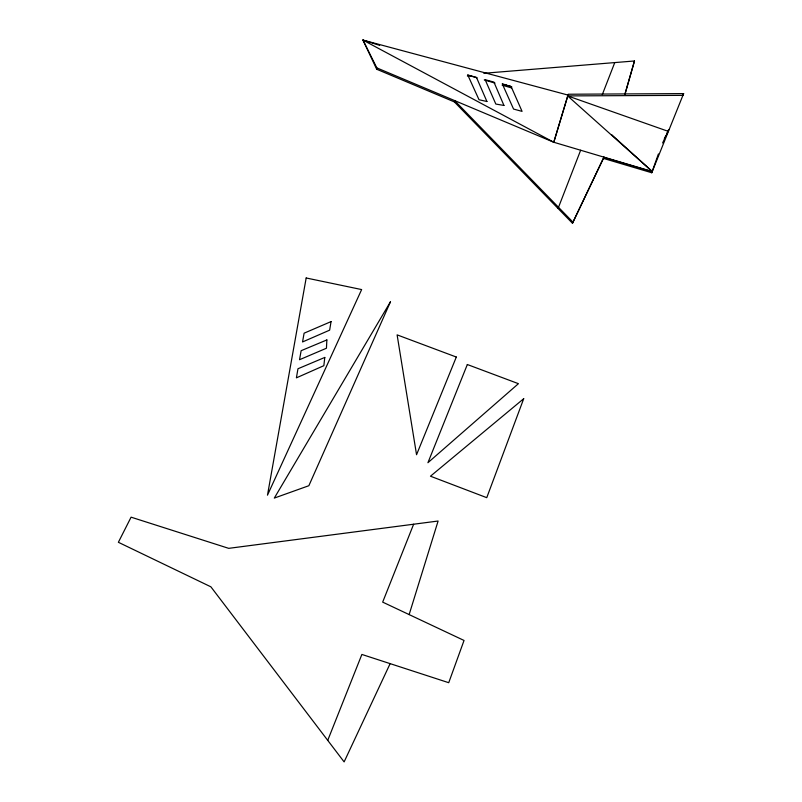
<?xml version="1.0" encoding="UTF-8"?>
<svg xmlns="http://www.w3.org/2000/svg" width="802" height="802" viewBox="0 0 802 802"><rect width="100%" height="100%" fill="white"/><g stroke="black" fill="none" stroke-linecap="round" stroke-linejoin="round"><path stroke-width="1.2" d="M572.468 223.267L603.956 157.162L572.468 223.267L454.363 101.904L376.709 69.253L376.84 67.899L362.975 40.1L567.976 95.067L553.781 142.255L652.257 171.508L683.625 93.603L568.317 94.235L553.781 142.255L376.84 67.899M454.363 101.904L454.604 100.581L572.879 222.064M625.149 93.373L634.482 60.972L483.837 73.283M624.938 94.446L634.482 60.972M409.14 614.593L438.103 521.029L228.71 548.347L131.087 517.17L118.375 542.292L210.886 586.823L344.118 761.9L390.133 663.635M558.062 208.47L580.648 150.235M683.625 93.603L683.003 95.368L567.636 95.909L652.257 171.508L651.745 172.751L603.505 158.425M651.745 172.751L658.402 153.954M667.986 131.448L665.099 137.713M602.302 94.606L614.763 62.576M327.737 740.366L361.882 654.442L448.729 682.702L464.037 640.457L382.674 602.122L413.632 524.217M664.246 139.067L665.74 135.909M666.733 133.804L668.718 129.583L668.116 131.307L567.636 95.909M662.612 142.967L664.106 139.819M467.376 75.949L469.862 75.739M502.493 84.33L511.145 86.636L522.072 111.378L513.561 109.062L502.493 84.33L511.145 86.636M467.566 75.057L477.11 77.844M484.258 79.939L494.984 83.077M502.142 85.172L511.676 87.959M603.876 157.392L652.166 171.738M376.709 69.253L362.975 40.1L379.647 45.333M502.242 83.799L511.766 86.786M365.09 41.263L362.975 40.1L365.211 41.183M362.975 40.1L553.781 142.255M611.505 134.556L652.257 171.508M326.865 339.938L326.444 348.238L299.527 359.717L301.141 350.695L326.865 339.938M324.79 357.441L323.848 365.682L296.399 377.852L297.963 368.76L324.79 357.441M331.056 321.602L329.642 330.153L302.544 341.953L304.108 333.181L331.056 321.602M306.174 277.983L267.477 495.175L361.642 289.572L306.174 277.983M523.706 398.704L486.754 497.671L430.473 476.208L523.706 398.704M467.335 364.519L427.927 462.714L518.433 383.677L467.335 364.519M456.318 357.04L416.549 454.724L397.11 334.865L456.318 357.04M390.494 301.732L308.86 485.711L274.304 498.082L390.494 301.732M503.947 105.443L495.826 104.059L485.15 79.699L493.912 82.085L503.947 105.443M486.924 101.513L479.015 99.729L467.797 75.067L476.458 77.383L486.924 101.513"/></g></svg>
